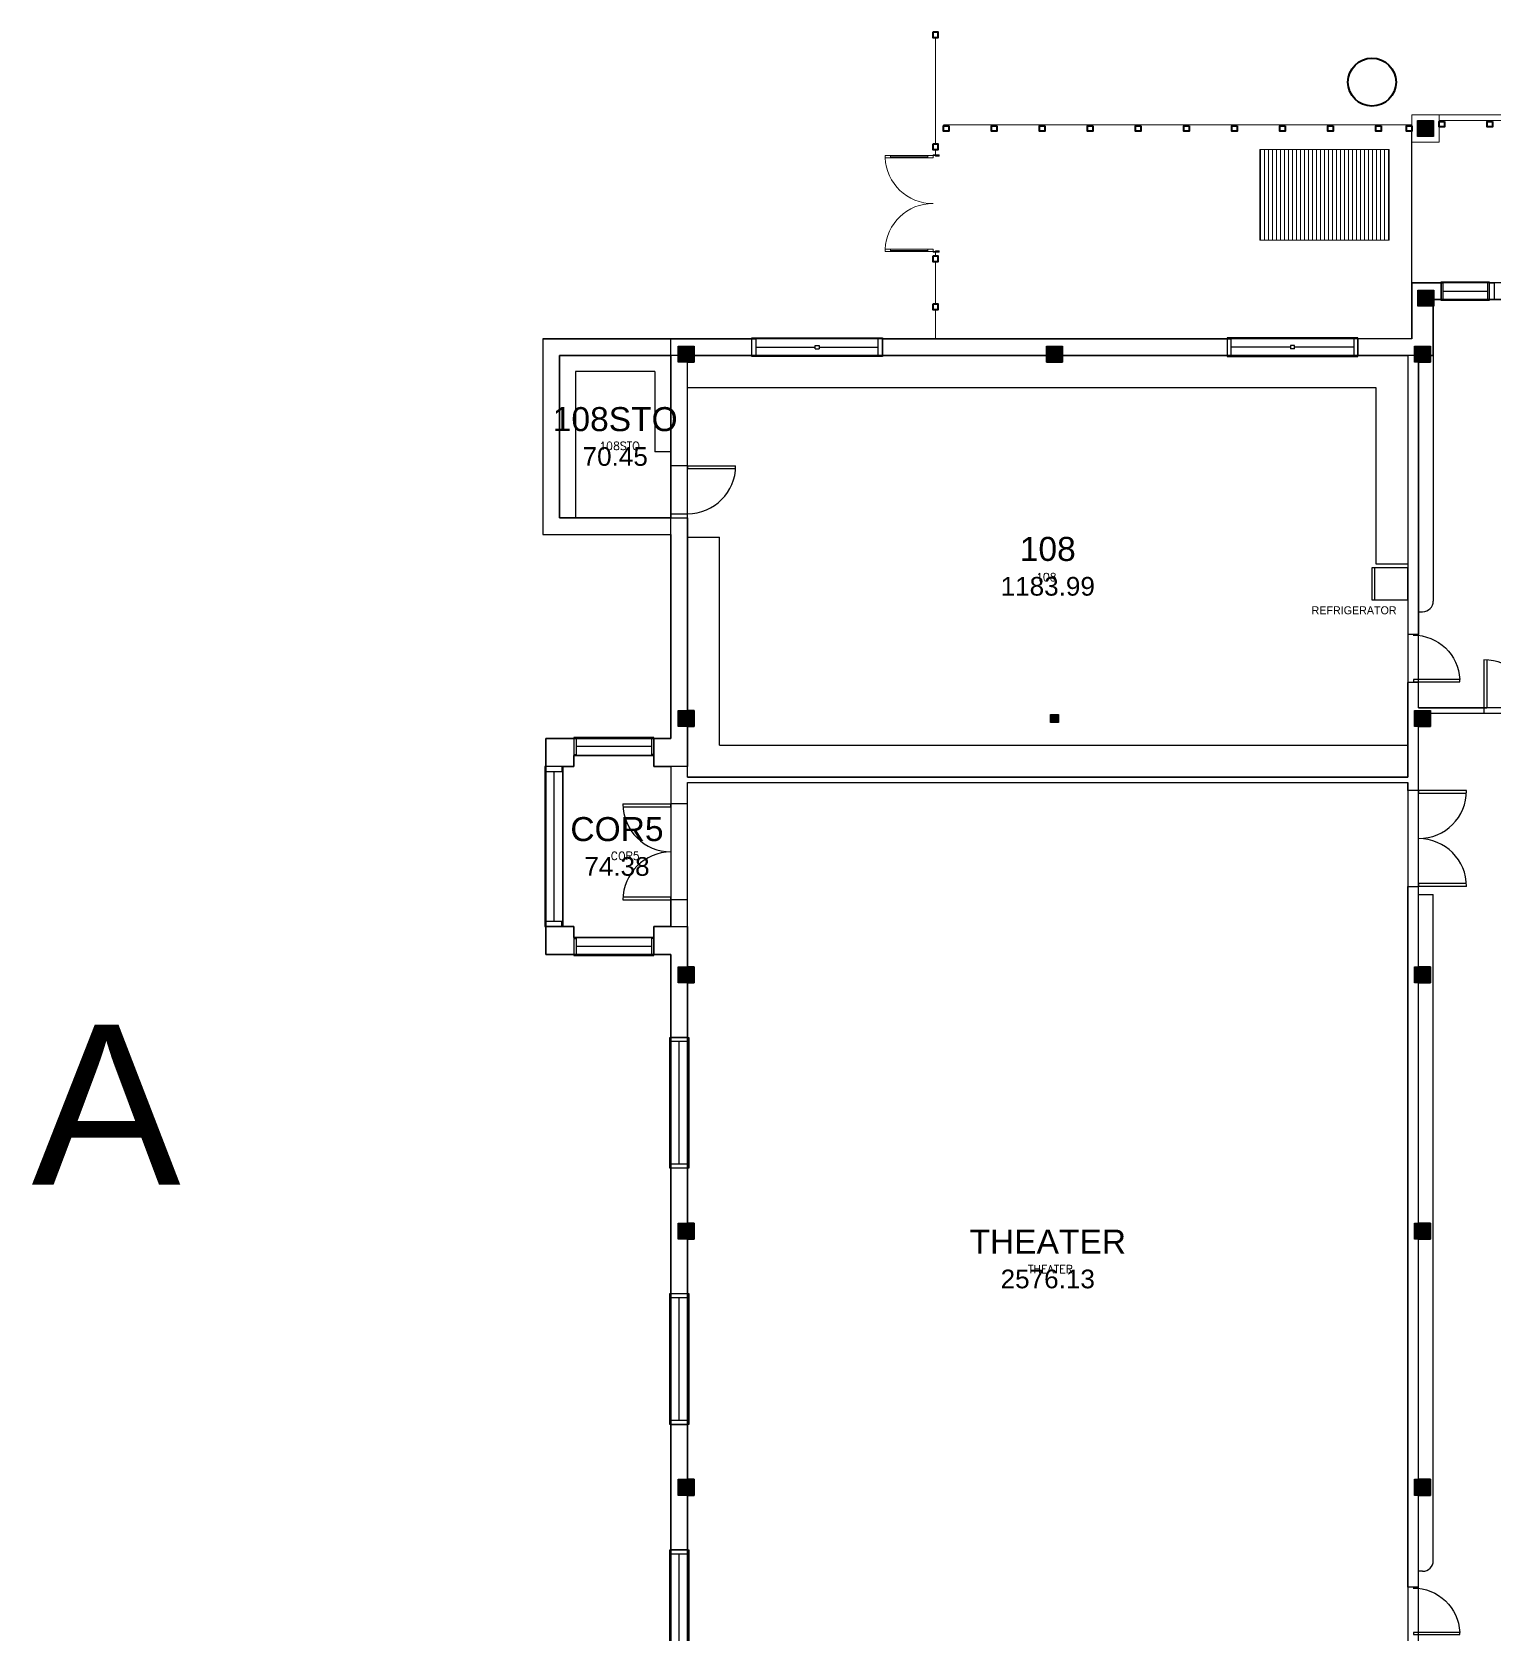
# Model space of a CAD drawing. Header units: inches. Extents: x -2145 to 3863, y -18090 to 4650.
# Drawn here: x -2145 to -1049, y -16426 to -15225 of the extents above; entities that cross this region are included whole.
import ezdxf
from ezdxf.enums import TextEntityAlignment as Align

# ---------------------------------------------------------------- set-up
doc = ezdxf.new("R2010")
doc.units = ezdxf.units.IN
doc.header["$LTSCALE"] = 48
doc.header["$MEASUREMENT"] = 0
doc.linetypes.add('Dot & Dashed', pattern=[12.666666, 6.666666, -3.333333, 0, -2.666667])
for name, color, linetype in [('A-APPLI', 1, 'CONTINUOUS'), ('A-COLS', 1, 'CONTINUOUS'), ('A-COLS-GRID', 41, 'CONTINUOUS'), ('A-COLUMNS', 30, 'CONTINUOUS'), ('A-DOOR', 30, 'CONTINUOUS'), ('A-FURN', 41, 'CONTINUOUS'), ('A-ROOF', 1, 'CONTINUOUS'), ('A-WALLS', 1, 'CONTINUOUS'), ('A-WIN', 30, 'CONTINUOUS'), ('CAFM_BLDG_LABL', 2, 'CONTINUOUS'), ('CAFM_BLDG_OTLN', 41, 'CONTINUOUS'), ('CAFM_Gross', 200, 'CONTINUOUS'), ('CAFM_ID', 8, 'CONTINUOUS'), ('CAFM_MeasuredGross', 50, 'CONTINUOUS'), ('CAFM_SPACE', 5, 'CONTINUOUS'), ('CAFM_Space_Label', 7, 'CONTINUOUS')]:
    doc.layers.add(name, color=color, linetype=linetype)
for name, color, linetype, lineweight in [('b-043-a-01_A-ROOF_Pen_No__10', 1, 'CONTINUOUS', 9), ('Drafting Fills_Pen_No__1', 7, 'CONTINUOUS', 9), ('New_Walls (Int A)_Pen_No__1', 7, 'CONTINUOUS', 9)]:
    doc.layers.add(name, color=color, linetype=linetype, lineweight=lineweight)
doc.layers.add('New_Line_Arc (Floor Plan)_Pen_No__4', color=104, linetype='CONTINUOUS', lineweight=9, true_color=0x009819)
doc.styles.add('ATT', font='txt')
doc.styles.add('CAFM-TXT', font='txt.shx', dxfattribs={"height": 6})
doc.styles.add('CAFM_BLDG-LABL', font='arial.ttf', dxfattribs={"height": 0.5})
doc.linetypes.add('Fire Resistive Rated 1hr.', pattern='A,0,[2,Floor Plan1.Shx,S=0.494938,R=0,X=0,Y=0],-62.362205,0', length=62.362205)

msp = doc.modelspace()

# ---------------------------------------------------------------- linework, layer by layer
at = {"layer": 'A-APPLI'}
for p, q in [((-1140.9, -15626.5), (-1140.9, -15650.5)), ((-1113.9, -15626.5), (-1140.9, -15626.5)), ((-1138.9, -15626.5), (-1138.9, -15650.5)), ((-1113.9, -15650.5), (-1113.9, -15626.5)), ((-1140.9, -15650.5), (-1113.9, -15650.5))]:
    msp.add_line(p, q, dxfattribs=at)
at = {"layer": 'A-COLS'}
for p, q in [((-1106.6, -15291.2), (-1094.6, -15291.2)), ((-1106.6, -15303.2), (-1106.6, -15291.2)), ((-1106.6, -15291.2), (-1094.6, -15291.2)), ((-1106.6, -15303.2), (-1106.6, -15291.2)), ((-1094.6, -15291.2), (-1094.6, -15303.2)), ((-1094.6, -15291.2), (-1094.6, -15303.2)), ((-1094.6, -15303.2), (-1106.6, -15303.2)), ((-1094.6, -15303.2), (-1106.6, -15303.2)), ((-1094.6, -15303.2), (-1106.6, -15303.2)), ((-1094.6, -15303.2), (-1106.6, -15303.2)), ((-1106.4, -15418.5), (-1094.4, -15418.5)), ((-1106.4, -15430.5), (-1106.4, -15418.5)), ((-1094.4, -15418.5), (-1094.4, -15430.5)), ((-1094.4, -15430.5), (-1106.4, -15430.5)), ((-1660.9, -15460.5), (-1648.9, -15460.5)), ((-1660.9, -15472.5), (-1660.9, -15460.5)), ((-1648.9, -15460.5), (-1648.9, -15472.5)), ((-1384.9, -15460.5), (-1372.9, -15460.5)), ((-1384.9, -15472.5), (-1384.9, -15460.5)), ((-1372.9, -15460.5), (-1372.9, -15472.5)), ((-1108.9, -15460.5), (-1096.9, -15460.5)), ((-1108.9, -15472.5), (-1108.9, -15460.5)), ((-1096.9, -15460.5), (-1096.9, -15472.5)), ((-1648.9, -15472.5), (-1660.9, -15472.5)), ((-1372.9, -15472.5), (-1384.9, -15472.5)), ((-1096.9, -15472.5), (-1108.9, -15472.5)), ((-1660.9, -15733.5), (-1648.9, -15733.5)), ((-1660.9, -15745.5), (-1660.9, -15733.5)), ((-1648.9, -15733.5), (-1648.9, -15745.5)), ((-1381.9, -15736.5), (-1375.9, -15736.5)), ((-1381.9, -15742.5), (-1381.9, -15736.5)), ((-1375.9, -15736.5), (-1375.9, -15742.5)), ((-1108.9, -15733.5), (-1096.9, -15733.5)), ((-1108.9, -15745.5), (-1108.9, -15733.5)), ((-1096.9, -15733.5), (-1096.9, -15745.5)), ((-1648.9, -15745.5), (-1660.9, -15745.5)), ((-1375.9, -15742.5), (-1381.9, -15742.5)), ((-1096.9, -15745.5), (-1108.9, -15745.5)), ((-1660.9, -15925.6), (-1648.9, -15925.6)), ((-1660.9, -15937.6), (-1660.9, -15925.6)), ((-1648.9, -15925.6), (-1648.9, -15937.6)), ((-1108.9, -15925.6), (-1096.9, -15925.6)), ((-1108.9, -15937.6), (-1108.9, -15925.6)), ((-1096.9, -15925.6), (-1096.9, -15937.6)), ((-1648.9, -15937.6), (-1660.9, -15937.6)), ((-1096.9, -15937.6), (-1108.9, -15937.6)), ((-1660.9, -16117.7), (-1648.9, -16117.7)), ((-1660.9, -16129.7), (-1660.9, -16117.7)), ((-1648.9, -16117.7), (-1648.9, -16129.7)), ((-1108.9, -16117.7), (-1096.9, -16117.7)), ((-1108.9, -16129.7), (-1108.9, -16117.7)), ((-1096.9, -16117.7), (-1096.9, -16129.7)), ((-1648.9, -16129.7), (-1660.9, -16129.7)), ((-1096.9, -16129.7), (-1108.9, -16129.7)), ((-1660.9, -16309.8), (-1648.9, -16309.8)), ((-1660.9, -16321.8), (-1660.9, -16309.8)), ((-1648.9, -16309.8), (-1648.9, -16321.8)), ((-1108.9, -16309.8), (-1096.9, -16309.8)), ((-1108.9, -16321.8), (-1108.9, -16309.8)), ((-1096.9, -16309.8), (-1096.9, -16321.8)), ((-1648.9, -16321.8), (-1660.9, -16321.8)), ((-1096.9, -16321.8), (-1108.9, -16321.8))]:
    msp.add_line(p, q, dxfattribs=at)
at = {"layer": 'A-COLS', "linetype": 'Continuous', "lineweight": 9, "flags": 128}
msp.add_lwpolyline([(-1106.6, -15291.2), (-1094.6, -15291.2), (-1094.6, -15303.2), (-1106.6, -15303.2)], close=True, dxfattribs=at)
at = {"layer": 'A-COLS-GRID'}
for points in [[(-1106.6, -15291.2), (-1094.6, -15291.2), (-1106.6, -15303.2), (-1094.6, -15303.2)], [(-1106.6, -15291.2), (-1094.6, -15291.2), (-1106.6, -15303.2), (-1094.6, -15303.2)], [(-1106.4, -15418.5), (-1094.4, -15418.5), (-1106.4, -15430.5), (-1094.4, -15430.5)], [(-1660.9, -15460.5), (-1648.9, -15460.5), (-1660.9, -15472.5), (-1648.9, -15472.5)], [(-1384.9, -15460.5), (-1372.9, -15460.5), (-1384.9, -15472.5), (-1372.9, -15472.5)], [(-1108.9, -15460.5), (-1096.9, -15460.5), (-1108.9, -15472.5), (-1096.9, -15472.5)], [(-1660.9, -15733.5), (-1648.9, -15733.5), (-1660.9, -15745.5), (-1648.9, -15745.5)], [(-1381.9, -15736.5), (-1375.9, -15736.5), (-1381.9, -15742.5), (-1375.9, -15742.5)], [(-1108.9, -15733.5), (-1096.9, -15733.5), (-1108.9, -15745.5), (-1096.9, -15745.5)], [(-1660.9, -15925.6), (-1648.9, -15925.6), (-1660.9, -15937.6), (-1648.9, -15937.6)], [(-1108.9, -15925.6), (-1096.9, -15925.6), (-1108.9, -15937.6), (-1096.9, -15937.6)], [(-1660.9, -16117.7), (-1648.9, -16117.7), (-1660.9, -16129.7), (-1648.9, -16129.7)], [(-1108.9, -16117.7), (-1096.9, -16117.7), (-1108.9, -16129.7), (-1096.9, -16129.7)], [(-1660.9, -16309.8), (-1648.9, -16309.8), (-1660.9, -16321.8), (-1648.9, -16321.8)], [(-1108.9, -16309.8), (-1096.9, -16309.8), (-1108.9, -16321.8), (-1096.9, -16321.8)]]:
    msp.add_solid(points, dxfattribs=at)
at = {"layer": 'A-COLUMNS', "linetype": 'Dot & Dashed', "lineweight": 9}
for p, q in [((-1468, -15229), (-1468, -15309)), ((-1468, -15316.5), (-1468, -15313)), ((-1468, -15393), (-1468, -15390.3)), ((-1468, -15429), (-1468, -15397)), ((-1468, -15455), (-1468, -15433))]:
    msp.add_line(p, q, dxfattribs=at)
at = {"layer": 'A-COLUMNS', "linetype": 'Continuous', "lineweight": 40}
for points in [[(-1470, -15225), (-1470, -15229), (-1466, -15229), (-1466, -15225)], [(-1086.4, -15292.1), (-1086.4, -15296.1), (-1090.4, -15296.1), (-1090.4, -15292.1)], [(-1050.4, -15292.1), (-1050.4, -15296.1), (-1054.4, -15296.1), (-1054.4, -15292.1)], [(-1458, -15295.2), (-1458, -15299.2), (-1462, -15299.2), (-1462, -15295.2)], [(-1422, -15295.2), (-1422, -15299.2), (-1426, -15299.2), (-1426, -15295.2)], [(-1386, -15295.2), (-1386, -15299.2), (-1390, -15299.2), (-1390, -15295.2)], [(-1350, -15295.2), (-1350, -15299.2), (-1354, -15299.2), (-1354, -15295.2)], [(-1314, -15295.2), (-1314, -15299.2), (-1318, -15299.2), (-1318, -15295.2)], [(-1278, -15295.2), (-1278, -15299.2), (-1282, -15299.2), (-1282, -15295.2)], [(-1242, -15295.2), (-1242, -15299.2), (-1246, -15299.2), (-1246, -15295.2)], [(-1206, -15295.2), (-1206, -15299.2), (-1210, -15299.2), (-1210, -15295.2)], [(-1170, -15295.2), (-1170, -15299.2), (-1174, -15299.2), (-1174, -15295.2)], [(-1134, -15295.2), (-1134, -15299.2), (-1138, -15299.2), (-1138, -15295.2)], [(-1110.9, -15295.2), (-1110.9, -15299.2), (-1114.9, -15299.2), (-1114.9, -15295.2)], [(-1470, -15309), (-1470, -15313), (-1466, -15313), (-1466, -15309)], [(-1470, -15393), (-1470, -15397), (-1466, -15397), (-1466, -15393)], [(-1470, -15429), (-1470, -15433), (-1466, -15433), (-1466, -15429)]]:
    msp.add_lwpolyline(points, close=True, dxfattribs=at)
msp.add_circle((-1140.8, -15262.5), 18, dxfattribs=at)
at = {"layer": 'A-DOOR', "linetype": 'Continuous', "lineweight": 18}
for p, q in [((-1505.9, -15317.5), (-1505.9, -15319.3)), ((-1501.9, -15317.5), (-1505.9, -15317.5)), ((-1501.9, -15319.3), (-1501.9, -15317.5)), ((-1501.9, -15317.5), (-1473.9, -15317.5)), ((-1501.9, -15318.4), (-1473.9, -15318.4)), ((-1473.9, -15319.3), (-1473.9, -15317.5)), ((-1473.9, -15317.5), (-1469.9, -15317.5)), ((-1469.9, -15317.3), (-1469.9, -15317)), ((-1469.9, -15317), (-1465.4, -15317)), ((-1469.9, -15317), (-1469.4, -15317)), ((-1469.9, -15317), (-1469.4, -15317)), ((-1469.9, -15317.5), (-1469.9, -15317.3)), ((-1469.9, -15317.3), (-1465.4, -15317.3)), ((-1468.1, -15317.5), (-1469.9, -15317.5)), ((-1469.9, -15317.5), (-1469.9, -15319.3)), ((-1469.4, -15317), (-1465.9, -15317)), ((-1469.4, -15317), (-1465.9, -15317)), ((-1468.1, -15318), (-1468.1, -15317.5)), ((-1465.4, -15318), (-1468.1, -15318)), ((-1465.9, -15317), (-1465.4, -15317)), ((-1465.9, -15317), (-1465.4, -15317)), ((-1465.4, -15317.3), (-1465.4, -15317)), ((-1465.4, -15317.3), (-1465.4, -15318)), ((-1505.9, -15319.3), (-1501.9, -15319.3)), ((-1501.9, -15319.3), (-1473.9, -15319.3)), ((-1469.9, -15319.3), (-1473.9, -15319.3)), ((-1505.9, -15389.5), (-1505.9, -15387.8)), ((-1505.9, -15387.8), (-1501.9, -15387.8)), ((-1501.9, -15389.5), (-1505.9, -15389.5)), ((-1501.9, -15387.8), (-1501.9, -15389.5)), ((-1501.9, -15387.8), (-1473.9, -15387.8)), ((-1501.9, -15388.6), (-1473.9, -15388.6)), ((-1501.9, -15389.5), (-1473.9, -15389.5)), ((-1469.9, -15387.8), (-1473.9, -15387.8)), ((-1473.9, -15387.8), (-1473.9, -15389.5)), ((-1473.9, -15389.5), (-1469.9, -15389.5)), ((-1469.9, -15389.5), (-1469.9, -15387.8)), ((-1469.9, -15389.8), (-1469.9, -15389.5)), ((-1469.9, -15389.5), (-1468.1, -15389.5)), ((-1469.9, -15389.8), (-1469.9, -15390)), ((-1465.4, -15389.8), (-1469.9, -15389.8)), ((-1469.9, -15390), (-1465.4, -15390)), ((-1469.9, -15390), (-1469.4, -15390)), ((-1469.9, -15390), (-1469.4, -15390)), ((-1469.4, -15390), (-1465.9, -15390)), ((-1469.4, -15390), (-1465.9, -15390)), ((-1468.1, -15389.5), (-1468.1, -15389)), ((-1468.1, -15389), (-1465.4, -15389)), ((-1465.9, -15390), (-1465.4, -15390)), ((-1465.9, -15390), (-1465.4, -15390)), ((-1465.4, -15389), (-1465.4, -15389.8)), ((-1465.4, -15389.8), (-1465.4, -15390))]:
    msp.add_line(p, q, dxfattribs=at)
at = {"layer": 'A-DOOR'}
for p, q in [((-1653.9, -15550), (-1653.9, -15552.1)), ((-1653.9, -15550), (-1617.9, -15550)), ((-1653.9, -15552.1), (-1618, -15552.1)), ((-1056.9, -15695.5), (-1056.9, -15731.5)), ((-1054.7, -15695.5), (-1054.7, -15731.5)), ((-1075, -15710.2), (-1109.7, -15710.2)), ((-1109.7, -15710.2), (-1109.7, -15711.9)), ((-1109.7, -15711.9), (-1075, -15711.9)), ((-1075, -15711.9), (-1075, -15710.2)), ((-1056.9, -15731.5), (-1054.7, -15731.5)), ((-1105.9, -15793.5), (-1105.9, -15795.6)), ((-1069.9, -15793.5), (-1105.9, -15793.5)), ((-1070, -15795.6), (-1105.9, -15795.6)), ((-1702.4, -15803.5), (-1666.4, -15803.5)), ((-1702.3, -15805.6), (-1666.4, -15805.6)), ((-1666.4, -15805.6), (-1666.4, -15803.5)), ((-1105.9, -15863.3), (-1105.9, -15865.5)), ((-1070, -15863.3), (-1105.9, -15863.3)), ((-1069.9, -15865.5), (-1105.9, -15865.5)), ((-1702.4, -15875.5), (-1666.4, -15875.5)), ((-1702.3, -15873.3), (-1666.4, -15873.3)), ((-1666.4, -15875.5), (-1666.4, -15873.3)), ((-1075, -16424.5), (-1109.7, -16424.5)), ((-1109.7, -16424.5), (-1109.7, -16426.2)), ((-1109.7, -16426.2), (-1075, -16426.2)), ((-1075, -16426.2), (-1075, -16424.5))]:
    msp.add_line(p, q, dxfattribs=at)
for centre, start, end in [((-1653.9, -15550), 270, 0), ((-1056.9, -15731.5), 0, 90), ((-1105.9, -15793.5), 270, 0), ((-1666.4, -15803.5), 180, 270), ((-1105.9, -15865.5), 0, 90), ((-1666.4, -15875.5), 90, 180)]:
    msp.add_arc(centre, 36, start, end, dxfattribs=at)
at = {"layer": 'A-DOOR', "linetype": 'Continuous', "lineweight": 18, "extrusion": (0, 0, -1)}
for centre, major_axis, start_param, end_param in [((-1469.9, -15317.5), (-25.5, 25.5), 3.926991, 5.449157), ((-1469.9, -15389.5), (25.5, 25.5), 3.975621, 5.497787)]:
    msp.add_ellipse(centre, major_axis=major_axis, ratio=1, start_param=start_param, end_param=end_param, dxfattribs=at)
at = {"layer": 'A-DOOR', "extrusion": (0, 0, -1)}
for centre in [(-1109.9, -15711.9), (-1109.9, -16426.2)]:
    msp.add_ellipse(centre, major_axis=(-24.7, 24.7), ratio=1, start_param=0.785398, end_param=2.307622, dxfattribs=at)
at = {"layer": 'A-FURN'}
for p, q in [((-1094.9, -15467.5), (-1094.9, -15651.5)), ((-1737.9, -15479.5), (-1737.9, -15589)), ((-1678.4, -15479.5), (-1737.9, -15479.5)), ((-1678.4, -15479.5), (-1678.4, -15539.5)), ((-1653.9, -15491.5), (-1137.9, -15491.5)), ((-1137.9, -15491.5), (-1137.9, -15623.5)), ((-1666.4, -15539.5), (-1678.4, -15539.5)), ((-1653.9, -15603.5), (-1629.9, -15603.5)), ((-1629.9, -15759.5), (-1629.9, -15603.5)), ((-1137.9, -15623.5), (-1113.9, -15623.5)), ((-1105.9, -15659.5), (-1102.9, -15659.5)), ((-1629.9, -15759.5), (-1113.9, -15759.5)), ((-1105.9, -15871.5), (-1094.9, -15871.5)), ((-1094.9, -16370.7), (-1094.9, -15871.5)), ((-1102.9, -16378.7), (-1105.9, -16378.7))]:
    msp.add_line(p, q, dxfattribs=at)
for centre in [(-1102.9, -15651.5), (-1102.9, -16370.7)]:
    msp.add_arc(centre, 8, 270, 0, dxfattribs=at)
at = {"layer": 'A-ROOF'}
for p, q in [((-1666.4, -15754.5), (-1666.4, -15455)), ((-1760.2, -15916.5), (-1760.2, -15754.5)), ((-1760.2, -15754.5), (-1666.4, -15754.5)), ((-1666.4, -15916.5), (-1760.2, -15916.5)), ((-1666.4, -16787), (-1666.4, -15916.5))]:
    msp.add_line(p, q, dxfattribs=at)
at = {"layer": 'A-WALLS', "color": 1, "linetype": 'Continuous', "lineweight": 9}
msp.add_line((-1110.9, -15287), (-822.3, -15287), dxfattribs=at)
at = {"layer": 'A-WALLS'}
for p, q in [((-1110.9, -15455), (-1110.9, -15299.2)), ((-1110.9, -15413), (-1088.9, -15413)), ((-1088.9, -15413), (-1088.9, -15425.5)), ((-1052.9, -15413), (-1052.9, -15425.5)), ((-1052.9, -15413), (-1048.9, -15413)), ((-1048.9, -15425.5), (-1048.9, -15413)), ((-1094.9, -15467.5), (-1094.9, -15425.5)), ((-1094.9, -15425.5), (-1088.9, -15425.5)), ((-1052.9, -15425.5), (-1048.9, -15425.5)), ((-1762.4, -15455), (-1605.9, -15455)), ((-1762.4, -15455), (-1762.4, -15601.5)), ((-1605.9, -15467.5), (-1605.9, -15455)), ((-1507.9, -15467.5), (-1507.9, -15455)), ((-1507.9, -15455), (-1249.4, -15455)), ((-1249.4, -15455), (-1249.4, -15467.5)), ((-1110.9, -15455), (-1151.4, -15455)), ((-1151.4, -15455), (-1151.4, -15467.5)), ((-1666.4, -15467.5), (-1749.9, -15467.5)), ((-1749.9, -15467.5), (-1749.9, -15589)), ((-1666.4, -15467.5), (-1666.4, -15550)), ((-1605.9, -15467.5), (-1653.9, -15467.5)), ((-1653.9, -15550), (-1653.9, -15467.5)), ((-1507.9, -15467.5), (-1249.4, -15467.5)), ((-1113.9, -15467.5), (-1151.4, -15467.5)), ((-1113.9, -15467.5), (-1113.9, -15676.5)), ((-1105.9, -15467.5), (-1094.9, -15467.5)), ((-1105.9, -15467.5), (-1105.9, -15676.5)), ((-1653.9, -15550), (-1666.4, -15550)), ((-1749.9, -15589), (-1666.4, -15589)), ((-1666.4, -15586), (-1666.4, -15589)), ((-1666.4, -15586), (-1653.9, -15586)), ((-1653.9, -15783.5), (-1653.9, -15586)), ((-1762.4, -15601.5), (-1666.4, -15601.5)), ((-1666.4, -15601.5), (-1666.4, -15754.5)), ((-1105.9, -15676.5), (-1113.9, -15676.5)), ((-1105.9, -15712.5), (-1113.9, -15712.5)), ((-1113.9, -15783.5), (-1113.9, -15712.5)), ((-1105.9, -15731.5), (-1105.9, -15712.5)), ((-1105.9, -15731.5), (-1056.9, -15731.5)), ((-1105.9, -15793.5), (-1105.9, -15735.5)), ((-1105.9, -15735.5), (-1056.9, -15735.5)), ((-1056.9, -15731.5), (-1056.9, -15735.5)), ((-1760.2, -15754.5), (-1739.2, -15754.5)), ((-1760.2, -15754.5), (-1760.2, -15775.5)), ((-1739.2, -15754.5), (-1739.2, -15775.5)), ((-1679.2, -15754.5), (-1679.2, -15775.5)), ((-1666.4, -15754.5), (-1679.2, -15754.5)), ((-1739.2, -15775.5), (-1760.2, -15775.5)), ((-1748.2, -15775.5), (-1760.2, -15775.5)), ((-1666.4, -15775.5), (-1679.2, -15775.5)), ((-1666.4, -15775.5), (-1666.4, -15803.5)), ((-1653.9, -15783.5), (-1113.9, -15783.5)), ((-1653.9, -15803.5), (-1653.9, -15787.5)), ((-1653.9, -15787.5), (-1113.9, -15787.5)), ((-1113.9, -15793.5), (-1113.9, -15787.5)), ((-1105.9, -15793.5), (-1113.9, -15793.5)), ((-1653.9, -15803.5), (-1666.4, -15803.5)), ((-1113.9, -16390.7), (-1113.9, -15865.5)), ((-1113.9, -15865.5), (-1105.9, -15865.5)), ((-1105.9, -16390.7), (-1105.9, -15865.5)), ((-1666.4, -15895.5), (-1666.4, -15875.5)), ((-1653.9, -15875.5), (-1666.4, -15875.5)), ((-1653.9, -15978.5), (-1653.9, -15875.5)), ((-1739.2, -15895.5), (-1760.2, -15895.5)), ((-1760.2, -15916.5), (-1760.2, -15895.5)), ((-1748.2, -15895.5), (-1760.2, -15895.5)), ((-1739.2, -15895.5), (-1739.2, -15916.5)), ((-1666.4, -15895.5), (-1679.2, -15895.5)), ((-1679.2, -15895.5), (-1679.2, -15916.5)), ((-1679.2, -15904.7), (-1679.2, -15916.5)), ((-1760.2, -15916.5), (-1739.2, -15916.5)), ((-1666.4, -15916.5), (-1679.2, -15916.5)), ((-1666.4, -15916.5), (-1666.4, -15978.5)), ((-1653.9, -15978.5), (-1666.4, -15978.5)), ((-1666.4, -16170.6), (-1666.4, -16076.5)), ((-1653.9, -16076.5), (-1666.4, -16076.5)), ((-1653.9, -16170.6), (-1653.9, -16076.5)), ((-1666.4, -16170.6), (-1653.9, -16170.6)), ((-1666.4, -16362.7), (-1666.4, -16268.6)), ((-1666.4, -16268.6), (-1653.9, -16268.6)), ((-1653.9, -16362.7), (-1653.9, -16268.6)), ((-1653.9, -16362.7), (-1666.4, -16362.7)), ((-1105.9, -16390.7), (-1113.9, -16390.7))]:
    msp.add_line(p, q, dxfattribs=at)
at = {"layer": 'A-WIN'}
for p, q in [((-1088.9, -15426.2), (-1088.9, -15412.2)), ((-1088.9, -15412.2), (-1052.9, -15412.2)), ((-1088.9, -15413), (-1087.8, -15413)), ((-1087.8, -15413), (-1087.8, -15425.5)), ((-1052.9, -15413), (-1054, -15413)), ((-1054, -15425.5), (-1054, -15413)), ((-1052.9, -15412.2), (-1052.9, -15426.2)), ((-1088.9, -15425.5), (-1087.8, -15425.5)), ((-1052.9, -15426.2), (-1088.9, -15426.2)), ((-1087.8, -15419.2), (-1054, -15419.2)), ((-1052.9, -15425.5), (-1054, -15425.5)), ((-1605.9, -15468.2), (-1605.9, -15454.2)), ((-1605.9, -15454.2), (-1507.9, -15454.2)), ((-1605.9, -15455), (-1602.8, -15455)), ((-1602.8, -15455), (-1602.8, -15467.5)), ((-1602.8, -15461.2), (-1558.4, -15461.2)), ((-1558.4, -15459.8), (-1555.4, -15459.8)), ((-1558.4, -15462.4), (-1558.4, -15459.8)), ((-1558.4, -15462.4), (-1555.4, -15462.4)), ((-1555.4, -15459.8), (-1555.4, -15462.4)), ((-1555.4, -15461.2), (-1511, -15461.2)), ((-1507.9, -15455), (-1511, -15455)), ((-1511, -15467.5), (-1511, -15455)), ((-1507.9, -15454.2), (-1507.9, -15468.2)), ((-1151.4, -15454.2), (-1249.4, -15454.2)), ((-1249.4, -15454.2), (-1249.4, -15468.2)), ((-1249.4, -15455), (-1246.3, -15455)), ((-1246.3, -15467.5), (-1246.3, -15455)), ((-1201.9, -15461.2), (-1246.3, -15461.2)), ((-1201.9, -15459.8), (-1201.9, -15462.4)), ((-1198.9, -15459.8), (-1201.9, -15459.8)), ((-1198.9, -15462.4), (-1201.9, -15462.4)), ((-1198.9, -15462.4), (-1198.9, -15459.8)), ((-1154.5, -15461.2), (-1198.9, -15461.2)), ((-1151.4, -15455), (-1154.5, -15455)), ((-1154.5, -15455), (-1154.5, -15467.5)), ((-1151.4, -15468.2), (-1151.4, -15454.2)), ((-1605.9, -15467.5), (-1602.8, -15467.5)), ((-1507.9, -15468.2), (-1605.9, -15468.2)), ((-1507.9, -15467.5), (-1511, -15467.5)), ((-1249.4, -15467.5), (-1246.3, -15467.5)), ((-1249.4, -15468.2), (-1151.4, -15468.2)), ((-1151.4, -15467.5), (-1154.5, -15467.5)), ((-1679.2, -15753.7), (-1739.2, -15753.7)), ((-1739.2, -15753.7), (-1739.2, -15767.2)), ((-1739.2, -15754.5), (-1737.3, -15754.5)), ((-1737.3, -15766.5), (-1737.3, -15754.5)), ((-1681, -15760.5), (-1737.3, -15760.5)), ((-1679.2, -15754.5), (-1681, -15754.5)), ((-1681, -15754.5), (-1681, -15766.5)), ((-1679.2, -15767.2), (-1679.2, -15753.7)), ((-1739.2, -15766.5), (-1737.3, -15766.5)), ((-1739.2, -15767.2), (-1679.2, -15767.2)), ((-1679.2, -15766.5), (-1681, -15766.5)), ((-1747.4, -15775.5), (-1760.9, -15775.5)), ((-1760.9, -15775.5), (-1760.9, -15895.5)), ((-1760.2, -15775.5), (-1760.2, -15779.2)), ((-1760.2, -15779.2), (-1748.2, -15779.2)), ((-1754.2, -15779.2), (-1754.2, -15891.7)), ((-1748.2, -15775.5), (-1748.2, -15779.2)), ((-1747.4, -15895.5), (-1747.4, -15775.5)), ((-1760.9, -15895.5), (-1747.4, -15895.5)), ((-1760.2, -15895.5), (-1760.2, -15891.7)), ((-1748.2, -15891.7), (-1760.2, -15891.7)), ((-1748.2, -15895.5), (-1748.2, -15891.7)), ((-1679.2, -15903.7), (-1739.2, -15903.7)), ((-1739.2, -15903.7), (-1739.2, -15917.2)), ((-1739.2, -15904.5), (-1737.3, -15904.5)), ((-1737.3, -15916.5), (-1737.3, -15904.5)), ((-1679.2, -15904.5), (-1681, -15904.5)), ((-1681, -15904.5), (-1681, -15916.5)), ((-1679.2, -15917.2), (-1679.2, -15903.7)), ((-1739.2, -15916.5), (-1737.3, -15916.5)), ((-1739.2, -15917.2), (-1679.2, -15917.2)), ((-1681, -15910.5), (-1737.3, -15910.5)), ((-1679.2, -15916.5), (-1681, -15916.5)), ((-1667.2, -16076.5), (-1667.2, -15978.5)), ((-1667.2, -15978.5), (-1653.1, -15978.5)), ((-1666.4, -15978.5), (-1666.4, -15981.5)), ((-1653.9, -15978.5), (-1653.9, -15981.5)), ((-1653.1, -15978.5), (-1653.1, -16076.5)), ((-1653.9, -15981.5), (-1666.4, -15981.5)), ((-1660.2, -16073.4), (-1660.2, -15981.5)), ((-1666.4, -16076.5), (-1666.4, -16073.4)), ((-1666.4, -16073.4), (-1653.9, -16073.4)), ((-1653.9, -16076.5), (-1653.9, -16073.4)), ((-1653.1, -16076.5), (-1667.2, -16076.5)), ((-1667.2, -16268.6), (-1667.2, -16170.6)), ((-1667.2, -16170.6), (-1653.1, -16170.6)), ((-1666.4, -16170.6), (-1666.4, -16173.7)), ((-1653.9, -16170.6), (-1653.9, -16173.7)), ((-1653.1, -16170.6), (-1653.1, -16268.6)), ((-1653.9, -16173.7), (-1666.4, -16173.7)), ((-1660.2, -16265.5), (-1660.2, -16173.7)), ((-1666.4, -16268.6), (-1666.4, -16265.5)), ((-1666.4, -16265.5), (-1653.9, -16265.5)), ((-1653.9, -16268.6), (-1653.9, -16265.5)), ((-1653.1, -16268.6), (-1667.2, -16268.6)), ((-1667.2, -16460.7), (-1667.2, -16362.7)), ((-1667.2, -16362.7), (-1653.1, -16362.7)), ((-1666.4, -16362.7), (-1666.4, -16365.8)), ((-1653.9, -16362.7), (-1653.9, -16365.8)), ((-1653.1, -16362.7), (-1653.1, -16460.7)), ((-1653.9, -16365.8), (-1666.4, -16365.8)), ((-1660.2, -16457.7), (-1660.2, -16365.8))]:
    msp.add_line(p, q, dxfattribs=at)
at = {"layer": 'b-043-a-01_A-ROOF_Pen_No__10', "color": 1, "linetype": 'Continuous', "lineweight": 9}
msp.add_lwpolyline([(-1110.9, -15307.5), (-1110.9, -15287), (-1090.4, -15287), (-1090.4, -15307.5)], close=True, dxfattribs=at)
at = {"layer": 'CAFM_BLDG_OTLN'}
msp.add_lwpolyline([(-918.4, -15413), (-1110.9, -15413), (-1110.9, -15455), (-1762.4, -15455), (-1762.4, -15601.5), (-1666.4, -15601.5), (-1666.4, -15754.5), (-1760.2, -15754.5), (-1760.2, -15916.5), (-1666.4, -15916.5), (-1666.4, -16787)], dxfattribs=at)
msp.add_lwpolyline([(-918.4, -15413), (-1110.9, -15413), (-1110.9, -15455), (-1762.4, -15455), (-1762.4, -15601.5), (-1666.4, -15601.5), (-1666.4, -15754.5), (-1760.2, -15754.5), (-1760.2, -15916.5), (-1666.4, -15916.5), (-1666.4, -16787)], dxfattribs=at)
msp.add_lwpolyline([(-918.4, -15413), (-1110.9, -15413), (-1110.9, -15455), (-1762.4, -15455), (-1762.4, -15601.5), (-1666.4, -15601.5), (-1666.4, -15754.5), (-1760.2, -15754.5), (-1760.2, -15916.5), (-1666.4, -15916.5), (-1666.4, -16787)], dxfattribs=at)
at = {"layer": 'CAFM_Gross'}
msp.add_lwpolyline([(-918.4, -15413), (-1110.9, -15413), (-1110.9, -15455), (-1762.4, -15455), (-1762.4, -15601.5), (-1666.4, -15601.5), (-1666.4, -15754.5), (-1760.2, -15754.5), (-1760.2, -15916.5), (-1666.4, -15916.5), (-1666.4, -16787)], dxfattribs=at)
at = {"layer": 'CAFM_MeasuredGross'}
msp.add_lwpolyline([(-905.9, -15425.5), (-1094.9, -15425.5), (-1094.9, -15467.5), (-1749.9, -15467.5), (-1749.9, -15589), (-1653.9, -15589), (-1653.9, -15775.5), (-1679.2, -15775.5), (-1679.2, -15767.2), (-1739.2, -15767.2), (-1739.2, -15775.5), (-1747.4, -15775.5), (-1747.4, -15895.5), (-1739.2, -15895.5), (-1739.2, -15903.7), (-1679.2, -15903.7), (-1679.2, -15895.5), (-1653.9, -15895.5), (-1653.9, -16774.5), (-1378.9, -16774.5), (-1378.9, -17819.5), (-1102.9, -17819.5), (-1102.9, -17681.5), (33.1, -17681.5)], dxfattribs=at)
at = {"layer": 'CAFM_SPACE'}
for points in [[(-1094.9, -15430.5), (-1094.4, -15430.5), (-1094.4, -15425.5), (-917.9, -15425.5), (-917.9, -15430.5), (-913.9, -15430.5), (-913.9, -15708.6), (-936.7, -15731.5), (-1105.9, -15731.5), (-1105.9, -15472.5), (-1096.9, -15472.5), (-1096.9, -15467.5), (-1094.9, -15467.5)], [(-1749.9, -15467.5), (-1666.4, -15467.5), (-1666.4, -15589), (-1749.9, -15589)], [(-1648.9, -15467.5), (-1385, -15467.5), (-1384.9, -15472.5), (-1372.9, -15472.5), (-1372.9, -15467.5), (-1113.9, -15467.5), (-1113.9, -15783.5), (-1653.9, -15783.5), (-1653.9, -15745.5), (-1648.9, -15745.5), (-1648.9, -15733.5), (-1653.9, -15733.5), (-1653.9, -15472.5), (-1648.9, -15472.5), (-1648.9, -15467.5)], [(-1739.2, -15767.2), (-1679.2, -15767.2), (-1679.2, -15775.5), (-1666.4, -15775.5), (-1666.4, -15895.5), (-1679.2, -15895.5), (-1679.2, -15903.7), (-1739.2, -15903.7), (-1739.2, -15895.5), (-1747.4, -15895.5), (-1747.4, -15775.5), (-1739.2, -15775.5), (-1739.2, -15767.2)], [(-1653.9, -15787.5), (-1113.9, -15787.5), (-1113.9, -16502), (-1179.9, -16502), (-1179.9, -16466), (-1587.9, -16466), (-1587.9, -16502), (-1653.9, -16502), (-1653.9, -16321.8), (-1648.9, -16321.8), (-1648.9, -16309.8), (-1653.9, -16309.8), (-1653.9, -16129.7), (-1648.9, -16129.7), (-1648.9, -16117.7), (-1653.9, -16117.7), (-1653.9, -15937.6), (-1648.9, -15937.6), (-1648.9, -15925.6), (-1653.9, -15925.6), (-1653.9, -15787.5)]]:
    msp.add_lwpolyline(points, close=True, dxfattribs=at)
msp.add_lwpolyline([(-1105.9, -16502), (-1105.9, -16321.8), (-1096.9, -16321.8), (-1096.9, -16309.8), (-1105.9, -16309.8), (-1105.9, -16129.7), (-1096.9, -16129.7), (-1096.9, -16117.7), (-1105.9, -16117.7), (-1105.9, -15937.6), (-1096.9, -15937.6), (-1096.9, -15925.6), (-1105.9, -15925.6), (-1105.9, -15745.5), (-1096.9, -15745.5), (-1096.9, -15735.5), (-935.1, -15735.5)], dxfattribs=at)
at = {"layer": 'Drafting Fills_Pen_No__1', "color": 7, "linetype": 'Continuous', "lineweight": 9}
for p, q in [((-1086.4, -15292.1), (-1090.4, -15292.1)), ((-1086.4, -15296.1), (-1086.4, -15292.1)), ((-1090.4, -15296.1), (-1086.4, -15296.1))]:
    msp.add_line(p, q, dxfattribs=at)
at = {"layer": 'Drafting Fills_Pen_No__1', "color": 253, "linetype": 'Continuous', "lineweight": 9}
for p, q in [((-1224.5, -15381), (-1224.5, -15313)), ((-1221.5, -15381), (-1221.5, -15313)), ((-1218.5, -15381), (-1218.5, -15313)), ((-1215.5, -15381), (-1215.5, -15313)), ((-1212.5, -15381), (-1212.5, -15313)), ((-1209.5, -15381), (-1209.5, -15313)), ((-1206.5, -15381), (-1206.5, -15313)), ((-1203.5, -15381), (-1203.5, -15313)), ((-1200.5, -15381), (-1200.5, -15313)), ((-1197.5, -15381), (-1197.5, -15313)), ((-1194.5, -15381), (-1194.5, -15313)), ((-1191.5, -15381), (-1191.5, -15313)), ((-1188.5, -15381), (-1188.5, -15313)), ((-1185.5, -15381), (-1185.5, -15313)), ((-1182.5, -15381), (-1182.5, -15313)), ((-1179.5, -15381), (-1179.5, -15313)), ((-1176.5, -15381), (-1176.5, -15313)), ((-1173.5, -15381), (-1173.5, -15313)), ((-1170.5, -15381), (-1170.5, -15313)), ((-1167.5, -15381), (-1167.5, -15313)), ((-1164.5, -15381), (-1164.5, -15313)), ((-1161.5, -15381), (-1161.5, -15313)), ((-1158.5, -15381), (-1158.5, -15313)), ((-1155.5, -15381), (-1155.5, -15313)), ((-1152.5, -15381), (-1152.5, -15313)), ((-1149.5, -15381), (-1149.5, -15313)), ((-1146.5, -15381), (-1146.5, -15313)), ((-1143.5, -15381), (-1143.5, -15313)), ((-1140.5, -15381), (-1140.5, -15313)), ((-1137.5, -15381), (-1137.5, -15313)), ((-1134.5, -15381), (-1134.5, -15313)), ((-1131.5, -15381), (-1131.5, -15313)), ((-1128.5, -15381), (-1128.5, -15313))]:
    msp.add_line(p, q, dxfattribs=at)
at = {"layer": 'Drafting Fills_Pen_No__1', "color": 7, "linetype": 'Continuous', "lineweight": 9, "flags": 128}
msp.add_lwpolyline([(-1054.4, -15292.1), (-1050.4, -15292.1), (-1050.4, -15296.1), (-1054.4, -15296.1)], close=True, dxfattribs=at)
at = {"layer": 'Drafting Fills_Pen_No__1', "color": 253, "linetype": 'Continuous', "lineweight": 9, "flags": 128}
msp.add_lwpolyline([(-1128, -15381), (-1225, -15381), (-1225, -15313), (-1128, -15313)], close=True, dxfattribs=at)
at = {"layer": 'New_Line_Arc (Floor Plan)_Pen_No__4', "color": 104, "linetype": 'Fire Resistive Rated 1hr.', "lineweight": 9, "true_color": 0x009819}
for p, q in [((-1462, -15294.4), (-1110.9, -15294.4)), ((-1090.4, -15291.2), (-922.4, -15291.2))]:
    msp.add_line(p, q, dxfattribs=at)
at = {"layer": 'New_Walls (Int A)_Pen_No__1', "color": 7, "linetype": 'Continuous', "lineweight": 9}
for p, q in [((-1469.9, -15317), (-1469.4, -15317)), ((-1469.4, -15317), (-1465.9, -15317)), ((-1465.9, -15317), (-1465.4, -15317)), ((-1469.9, -15390), (-1469.4, -15390)), ((-1469.4, -15390), (-1465.9, -15390)), ((-1465.9, -15390), (-1465.4, -15390))]:
    msp.add_line(p, q, dxfattribs=at)

# ---------------------------------------------------------------- texts
at = {"layer": 'A-APPLI', "style": 'ATT'}
msp.add_text('REFRIGERATOR', height=6, dxfattribs=at).set_placement((-1186.1, -15661.4))
at = {"layer": 'CAFM_BLDG_LABL', "style": 'CAFM_BLDG-LABL'}
msp.add_text('A', height=120, dxfattribs=at).set_placement((-2145.8, -16088.9))
at = {"layer": 'CAFM_ID', "style": 'CAFM-TXT'}
for s, p in [('108STO', (-1705, -15538.2)), ('108', (-1385, -15636.5)), ('COR5', (-1700.7, -15845.5)), ('THEATER', (-1381.9, -16155.2))]:
    msp.add_text(s, height=6, dxfattribs=at).set_placement(p, align=Align.CENTER)
at = {"layer": 'CAFM_Space_Label', "color": 7, "char_height": 0.2, "attachment_point": 5}
for s, insert in [('{\\fArial.ttf;\\H18;108STO}{\\fArial.ttf;\\H14;\\P70.45}', (-1708.2, -15528.2)), ('{\\fArial.ttf;\\H18;108}{\\fArial.ttf;\\H14;\\P1183.99}', (-1383.9, -15625.5)), ('{\\fArial.ttf;\\H18;COR5}{\\fArial.ttf;\\H14;\\P74.38}', (-1706.9, -15835.5)), ('{\\fArial.ttf;\\H18;THEATER}{\\fArial.ttf;\\H14;\\P2576.13}', (-1383.9, -16144.7))]:
    msp.add_mtext(s, dxfattribs=dict(at, insert=insert))

doc.saveas('drawing.dxf')
